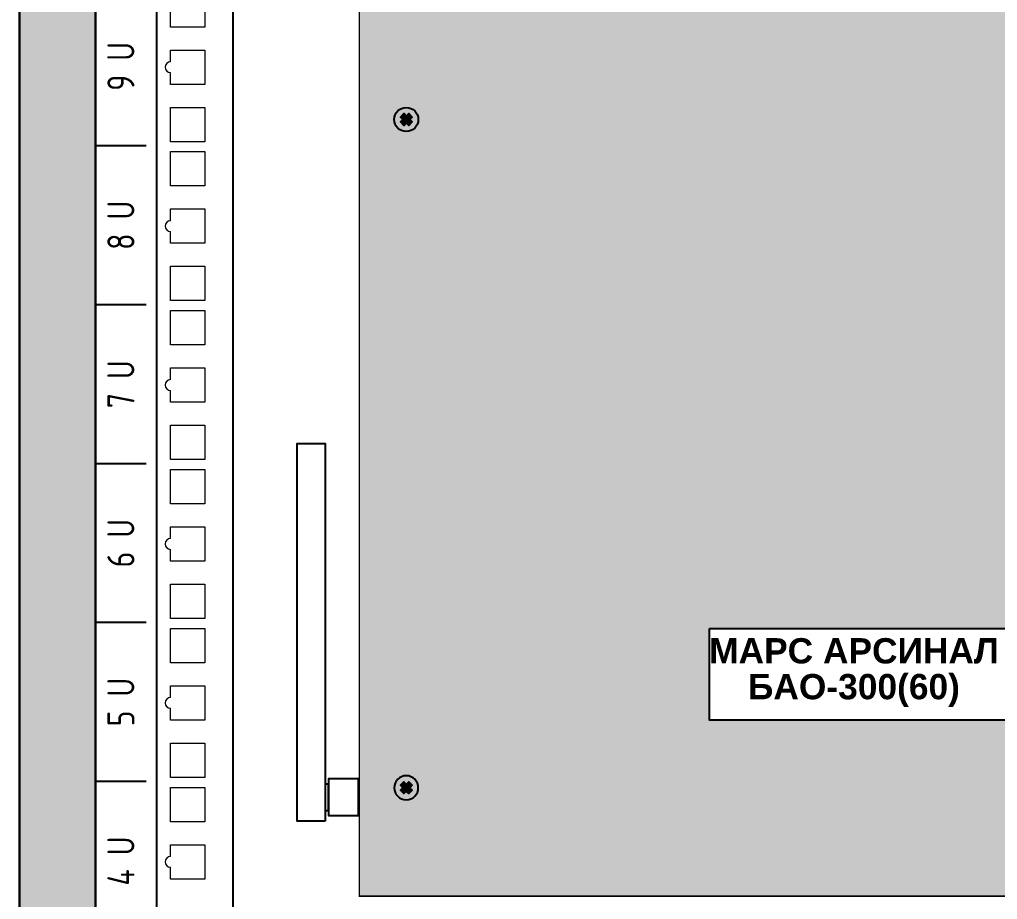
# Model space of a CAD drawing. Header units: millimetres. Extents: x -87434 to 499450, y -468665 to 122144.
# Drawn here: x 122081 to 126591, y 69240 to 73300 of the extents above; entities that cross this region are included whole.
import ezdxf

# ---------------------------------------------------------------- set-up
doc = ezdxf.new("R2010")
doc.units = ezdxf.units.MM
doc.layers.add('Text', color=7, linetype='Continuous', lineweight=9)
doc.styles.add('Arial', font='arial.ttf', dxfattribs={"height": 9.8})
doc.styles.add('ГОСТ-ttf', font='')
doc.styles.get('ГОСТ-ttf').set_extended_font_data('GOST type A')

# ---------------------------------------------------------------- blocks, each defined once
blk = doc.blocks.new('A$C2DED7FAF')
at = {"lineweight": 25}
h = blk.add_hatch(color=251, dxfattribs=at)
h.set_gradient(color1=(139, 142, 133), color2=(120, 125, 115), tint=0.46, name='INVHEMISPHERICAL')
h.paths.add_polyline_path([(0, 765.24), (558.09, 765.24), (558.09, 0), (0, 0)])
h.paths.add_polyline_path([(21.05, 744.19), (537.04, 744.19), (537.04, 21.05), (21.05, 21.05)], flags=16)
at = {"color": 251}
for p, q in [((35.05, 384.9), (21.05, 384.9)), ((35.05, 340.9), (21.05, 340.9)), ((35.05, 296.9), (21.05, 296.9)), ((35.05, 252.9), (21.05, 252.9)), ((35.05, 208.9), (21.05, 208.9))]:
    blk.add_line(p, q, dxfattribs=at)
at = {"lineweight": 30}
for points in [[(0, 765.24), (558.09, 765.24), (558.09, 0), (0, 0)], [(21.05, 744.19), (537.04, 744.19), (537.04, 21.05), (21.05, 21.05)]]:
    blk.add_lwpolyline(points, close=True, dxfattribs=at)
at = {"layer": 'Text', "color": 251, "char_height": 7.5, "width": 44, "attachment_point": 5, "rotation": 90, "style": 'ГОСТ-ttf'}
for s, insert in [('9 U', (28.05, 406.9)), ('8 U', (28.05, 362.9)), ('7 U', (28.05, 318.9)), ('6 U', (28.05, 274.9)), ('5 U', (28.05, 230.9)), ('4 U', (28.05, 186.9))]:
    blk.add_mtext(s, dxfattribs=dict(at, insert=insert))
blk = doc.blocks.new('A$C5A1165F7')
at = {"true_color": 0xc7c7c7}
h = blk.add_hatch(color=9, dxfattribs=at)
h.set_gradient(color1=(93, 101, 98), color2=(179, 179, 179), tint=0.43, name='SPHERICAL')
h.paths.add_polyline_path([(10, 5, 1), (0, 5, 1)])
h = blk.add_hatch(color=250)
h.set_gradient(color1=(39, 42, 41), color2=(103, 113, 116), tint=0.43, name='SPHERICAL')
h.paths.add_polyline_path([(5, 6.41), (3.98, 7.44), (2.56, 6.02), (3.59, 5), (2.56, 3.98), (3.98, 2.56), (5, 3.59), (6.02, 2.56), (7.44, 3.98), (6.41, 5), (7.44, 6.02), (6.02, 7.44)])
at = {"color": 49, "lineweight": 25, "true_color": 0x474747}
blk.add_lwpolyline([(6.41, 5), (7.44, 6.02), (6.02, 7.44), (5, 6.41), (3.98, 7.44), (2.56, 6.02), (3.59, 5), (2.56, 3.98), (3.98, 2.56), (5, 3.59), (6.02, 2.56), (7.44, 3.98), (6.41, 5)], dxfattribs=at)
blk.add_circle((5, 5), 5, dxfattribs=at)
blk = doc.blocks.new('A$C0EEA29C5')
h = blk.add_hatch(color=253)
h.dxf.hatch_style = 1
h.paths.add_polyline_path([(370.2, 0.2), (0.2, 0.2), (0.2, 245.2), (370.2, 245.2)])
h.paths.add_polyline_path([(268.88, 74.31), (97.11, 74.31), (97.11, 48.9), (268.88, 48.9)], flags=16)
h.paths.add_polyline_path([(360.53, 215.2, 1), (353.87, 215.2, 1)], flags=16)
h.paths.add_polyline_path([(356.52, 213.57), (357.2, 214.26), (357.88, 213.57), (358.83, 214.52), (358.14, 215.2), (358.83, 215.88), (357.88, 216.83), (357.2, 216.14), (356.52, 216.83), (355.57, 215.88), (356.26, 215.2), (355.57, 214.52)], flags=0)
h.paths.add_polyline_path([(353.87, 30.2, 1), (360.53, 30.2, 1)], flags=16)
h.paths.add_polyline_path([(356.52, 31.83), (355.57, 30.88), (356.26, 30.2), (355.57, 29.52), (356.52, 28.57), (357.2, 29.26), (357.88, 28.57), (358.83, 29.52), (358.14, 30.2), (358.83, 30.88), (357.88, 31.83), (357.2, 31.14)], flags=0)
h.paths.add_polyline_path([(183.6, 67.2, 1), (186.8, 67.2, 1)], flags=0)
h.paths.add_polyline_path([(183.6, 57.2, 1), (186.8, 57.2, 1)], flags=0)
h.paths.add_polyline_path([(16.53, 215.2, 1), (9.87, 215.2, 1)], flags=16)
h.paths.add_polyline_path([(9.87, 30.2, 1), (16.53, 30.2, 1)], flags=16)
h.paths.add_polyline_path([(14.83, 214.52), (14.14, 215.2), (14.83, 215.88), (13.88, 216.83), (13.2, 216.14), (12.52, 216.83), (11.57, 215.88), (12.26, 215.2), (11.57, 214.52), (12.52, 213.57), (13.2, 214.26), (13.88, 213.57)], flags=0)
h.paths.add_polyline_path([(14.83, 30.88), (13.88, 31.83), (13.2, 31.14), (12.52, 31.83), (11.57, 30.88), (12.26, 30.2), (11.57, 29.52), (12.52, 28.57), (13.2, 29.26), (13.88, 28.57), (14.83, 29.52), (14.14, 30.2)], flags=0)
h.paths.add_polyline_path([(192.35, 61.38), (215.56, 61.38), (215.56, 53.14), (192.35, 53.14)], flags=8)
h.paths.add_polyline_path([(192.76, 71.38), (219.29, 71.38), (219.29, 63.14), (192.76, 63.14)], flags=8)
h.paths.add_polyline_path([(99.29, 73.46), (174.95, 73.46), (174.95, 49.02), (99.29, 49.02)], flags=8)
at = {"const_width": 0.4}
blk.add_lwpolyline([(0.2, 245.2), (370.2, 245.2), (370.2, 0.2), (0.2, 0.2)], close=True, dxfattribs=at)
blk.add_lwpolyline([(97.11, 74.31), (268.88, 74.31), (268.88, 48.9), (97.11, 48.9)], close=True)
at = {"lineweight": 25, "xscale": 0.6666666666666666, "yscale": 0.6666666666666666, "zscale": 0.6666666666666666}
blk.add_blockref('A$C5A1165F7', (9.87, 211.87), dxfattribs=at)
at = {"lineweight": 25, "xscale": -0.6666666666666666, "yscale": 0.6666666666666666, "zscale": 0.6666666666666666, "rotation": 180}
blk.add_blockref('A$C5A1165F7', (9.87, 33.53), dxfattribs=at)
at = {"insert": (137.1, 62.1), "char_height": 7, "width": 79.9736, "attachment_point": 5, "line_spacing_factor": 0.85, "style": 'Arial'}
blk.add_mtext('{\\fArial|b1|i0|c204|p34;МАРС АРСИНАЛ\\PБАО-300(60)', dxfattribs=at)
blk = doc.blocks.new('A$C20F5563F')
blk.add_line((21, 0), (21, -264))
at = {"const_width": 0.25}
blk.add_lwpolyline([(0, 0), (482, 0), (482, -264), (0, -264)], close=True, dxfattribs=at)
at = {"lineweight": 15}
for points in [[(3.75, -1.6), (13.25, -1.6), (13.25, -11.1), (3.75, -11.1)], [(3.75, -33.35), (13.25, -33.35), (13.25, -42.85), (3.75, -42.85)], [(3.75, -45.6), (13.25, -45.6), (13.25, -55.1), (3.75, -55.1)], [(3.75, -77.35), (13.25, -77.35), (13.25, -86.85), (3.75, -86.85)], [(3.75, -89.6), (13.25, -89.6), (13.25, -99.1), (3.75, -99.1)], [(3.75, -121.35), (13.25, -121.35), (13.25, -130.85), (3.75, -130.85)], [(3.75, -133.6), (13.25, -133.6), (13.25, -143.1), (3.75, -143.1)], [(3.75, -165.35), (13.25, -165.35), (13.25, -174.85), (3.75, -174.85)], [(3.75, -177.6), (13.25, -177.6), (13.25, -187.1), (3.75, -187.1)], [(3.75, -209.35), (13.25, -209.35), (13.25, -218.85), (3.75, -218.85)], [(3.75, -221.6), (13.25, -221.6), (13.25, -231.1), (3.75, -231.1)]]:
    blk.add_lwpolyline(points, close=True, dxfattribs=at)
for points in [[(3.75, -20.72), (3.75, -17.47), (13.25, -17.47), (13.25, -26.97), (3.75, -26.97), (3.75, -23.72)], [(3.75, -64.72), (3.75, -61.47), (13.25, -61.47), (13.25, -70.97), (3.75, -70.97), (3.75, -67.72)], [(3.75, -108.72), (3.75, -105.47), (13.25, -105.47), (13.25, -114.97), (3.75, -114.97), (3.75, -111.72)], [(3.75, -152.72), (3.75, -149.47), (13.25, -149.47), (13.25, -158.97), (3.75, -158.97), (3.75, -155.72)], [(3.75, -196.72), (3.75, -193.47), (13.25, -193.47), (13.25, -202.97), (3.75, -202.97), (3.75, -199.72)], [(3.75, -240.72), (3.75, -237.47), (13.25, -237.47), (13.25, -246.97), (3.75, -246.97), (3.75, -243.72)]]:
    blk.add_lwpolyline(points, dxfattribs=at)
at = {"color": 0}
for points in [[(46.52, -230.98), (38.81, -230.98), (38.81, -126.39), (46.52, -126.39)], [(47.52, -220.7), (46.52, -220.7), (46.52, -227.98), (47.52, -227.98)], [(55.8, -219.25), (47.52, -219.25), (47.52, -229.42), (55.8, -229.42)]]:
    blk.add_lwpolyline(points, close=True, dxfattribs=at)
at = {"lineweight": 15}
for centre in [(3.75, -22.22), (3.75, -66.22), (3.75, -110.22), (3.75, -154.22), (3.75, -198.22), (3.75, -242.22)]:
    blk.add_arc(centre, 1.5, 90, 270, dxfattribs=at)
at = {"color": 1}
blk.add_blockref('A$C0EEA29C5', (55.8, -251.91), dxfattribs=at)
blk = doc.blocks.new('A$C671C5A03')
blk.add_line((38.03, -744.19), (38.03, -21.05))
for name, p in [('A$C2DED7FAF', (0, -765.24)), ('A$C20F5563F', (38.03, -336.34))]:
    blk.add_blockref(name, p)

msp = doc.modelspace()

# ---------------------------------------------------------------- block references
at = {"xscale": 16.66666666666666, "yscale": 16.66666666666666, "zscale": 16.66666666666666}
msp.add_blockref('A$C671C5A03', (122080.54596, 79056.46287), dxfattribs=at)

doc.saveas('drawing.dxf')
